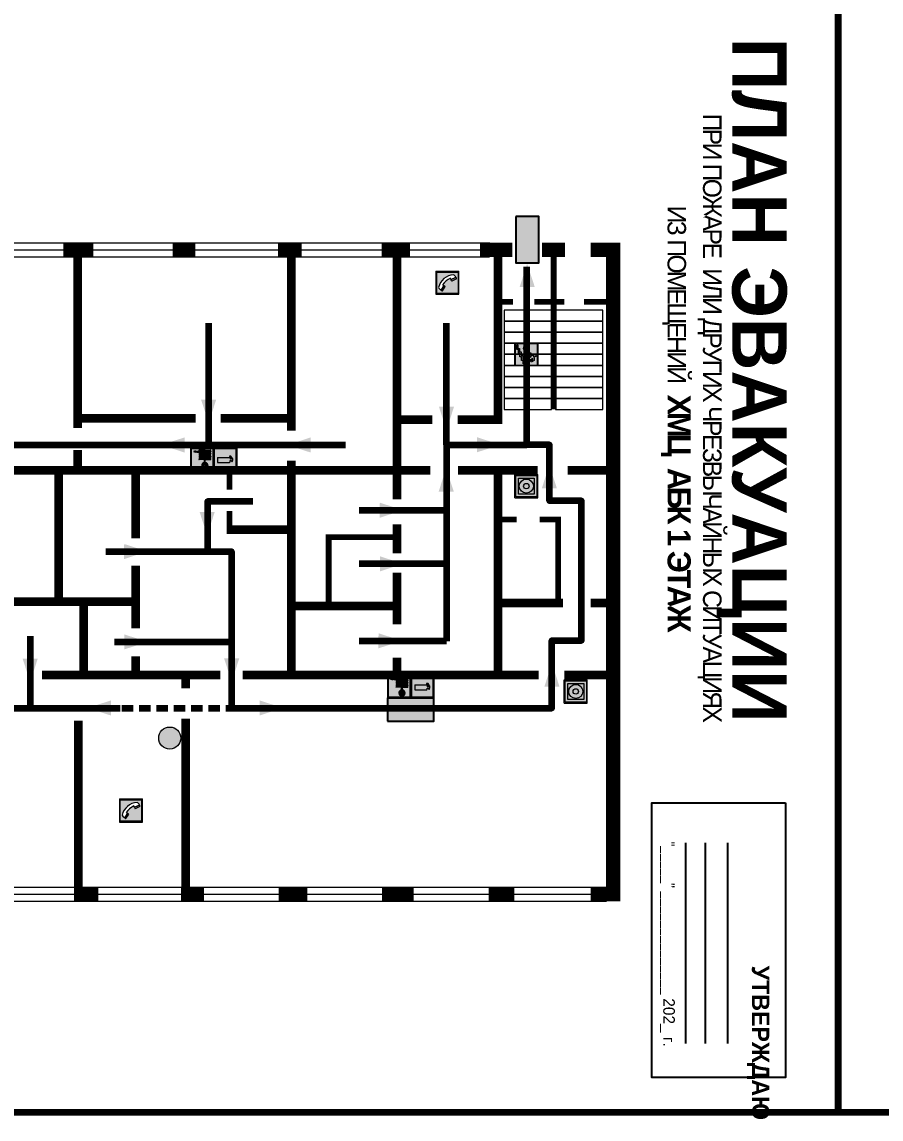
# Model space of a CAD drawing. Header units: millimetres. Extents: x 13114 to 67229, y 22859 to 38520.
# Drawn here: x 30249 to 30546.3, y 30102.5 to 30482.2 of the extents above; entities that cross this region are included whole.
import ezdxf

# ---------------------------------------------------------------- set-up
doc = ezdxf.new("R2010")
doc.units = ezdxf.units.MM
doc.linetypes.add('{ Wide Dash }', pattern=[12, 4, -2, 4, -2])
doc.layers.add('План_Штампы', color=7, linetype='Continuous')
doc.styles.add('обычный', font='arial.ttf')

# ---------------------------------------------------------------- blocks, each defined once
blk = doc.blocks.new('вниз 3')
at = {"lineweight": 0, "true_color": 0xffffff}
h = blk.add_hatch(color=7, dxfattribs=at)
h.dxf.hatch_style = 1
h.paths.add_polyline_path([(40997.5, -4475.69), (40997.25, -4475.28), (40995.76, -4476.15), (40995.97, -4475.23), (40995.39, -4475.56), (40995.05, -4476.83), (40996.33, -4477.17), (40996.91, -4476.83), (40996, -4476.55)], flags=0)
h.paths.add_polyline_path([(40999.81, -4473.95), (41000.22, -4473.95), (41000.64, -4474.67), (41001.03, -4474.43), (41000.46, -4473.49), (41000.42, -4473.49), (40999.43, -4473.49), (40998.68, -4473.92), (40998.68, -4474.57), (40997.88, -4474.57), (40997.88, -4475), (40999.14, -4475), (40999.14, -4474.43), (40999.14, -4474.38), (40999.59, -4475.15), (40998.72, -4475.67), (40998.72, -4477.06), (40999.24, -4477.06), (40999.24, -4475.96), (40999.95, -4475.56), (40999.95, -4476.43), (41001.61, -4476.43), (41001.61, -4475.88), (41000.47, -4475.88), (41000.47, -4475.12)], flags=0)
h.paths.add_polyline_path([(40999.2, -4473.24, 1), (40998.35, -4473.24, 1)], flags=0)
h.paths.add_polyline_path([(41000.46, -4477.26), (41001.69, -4477.26), (41001.69, -4476.84), (41000.03, -4476.84), (41000.03, -4477.39), (40998.78, -4477.39), (40998.78, -4477.95), (40997.53, -4477.95), (40997.53, -4478.5), (40996.29, -4478.5), (40996.29, -4479.06), (40995.05, -4479.06), (40995.05, -4479.48), (40995.29, -4479.48), (40996.72, -4479.48), (40996.72, -4478.92), (40997.97, -4478.92), (40997.97, -4478.36), (40999.2, -4478.36), (40999.2, -4477.81), (41000.46, -4477.81)], flags=0)
h.paths.add_polyline_path([(41002.37, -4472.17), (40994.37, -4472.17), (40994.37, -4480.17), (41002.37, -4480.17)])
h.paths.add_polyline_path([(41002.16, -4479.96), (40994.57, -4479.96), (40994.57, -4472.37), (41002.16, -4472.37)], flags=16)
h.paths.add_polyline_path([(41001.61, -4475.88), (41001.61, -4476.43), (40999.95, -4476.43), (40999.95, -4475.56), (40999.24, -4475.96), (40999.24, -4477.06), (40998.72, -4477.06), (40998.72, -4475.67), (40999.59, -4475.15), (40999.14, -4474.38), (40999.14, -4474.43), (40999.14, -4475), (40997.88, -4475), (40997.88, -4474.57), (40998.68, -4474.57), (40998.68, -4473.92), (40999.43, -4473.49), (41000.42, -4473.49), (41000.46, -4473.49), (41001.03, -4474.43), (41000.64, -4474.67), (41000.22, -4473.95), (40999.81, -4473.95), (41000.47, -4475.12), (41000.47, -4475.88)], flags=0)
h.paths.add_polyline_path([(41001.69, -4476.84), (41001.69, -4477.26), (41000.46, -4477.26), (41000.46, -4477.81), (40999.2, -4477.81), (40999.2, -4478.36), (40997.97, -4478.36), (40997.97, -4478.92), (40996.72, -4478.92), (40996.72, -4479.48), (40995.05, -4479.48), (40995.05, -4479.06), (40996.29, -4479.06), (40996.29, -4478.5), (40997.53, -4478.5), (40997.53, -4477.95), (40998.78, -4477.95), (40998.78, -4477.39), (41000.03, -4477.39), (41000.03, -4476.84)], flags=0)
h.paths.add_polyline_path([(40998.35, -4473.24, -1), (40999.2, -4473.24, -1)], flags=0)
h.paths.add_polyline_path([(40997.5, -4475.69), (40996, -4476.55), (40996.91, -4476.83), (40996.33, -4477.17), (40995.05, -4476.83), (40995.39, -4475.56), (40995.97, -4475.23), (40995.76, -4476.15), (40997.25, -4475.28)], flags=0)
at = {"lineweight": 0}
h = blk.add_hatch(color=126, dxfattribs=at)
h.dxf.hatch_style = 1
h.paths.add_polyline_path([(41002.16, -4472.37), (40994.57, -4472.37), (40994.57, -4479.96), (41002.16, -4479.96)])
h.paths.add_polyline_path([(40995.97, -4475.23), (40995.76, -4476.15), (40997.25, -4475.28), (40997.5, -4475.69), (40996, -4476.55), (40996.91, -4476.83), (40996.33, -4477.17), (40995.05, -4476.83), (40995.39, -4475.56)], flags=16)
h.paths.add_polyline_path([(40997.88, -4474.57), (40998.68, -4474.57), (40998.68, -4473.92), (40999.43, -4473.49), (41000.42, -4473.49), (41000.46, -4473.49), (41001.03, -4474.43), (41000.64, -4474.67), (41000.22, -4473.95), (40999.81, -4473.95), (41000.47, -4475.12), (41000.47, -4475.88), (41001.61, -4475.88), (41001.61, -4476.43), (40999.95, -4476.43), (40999.95, -4475.56), (40999.24, -4475.96), (40999.24, -4477.06), (40998.72, -4477.06), (40998.72, -4475.67), (40999.59, -4475.15), (40999.14, -4474.38), (40999.14, -4474.43), (40999.14, -4475), (40997.88, -4475)], flags=16)
h.paths.add_polyline_path([(40998.35, -4473.24, -1), (40999.2, -4473.24, -1)], flags=16)
h.paths.add_polyline_path([(40997.53, -4477.95), (40998.78, -4477.95), (40998.78, -4477.39), (41000.03, -4477.39), (41000.03, -4476.84), (41001.69, -4476.84), (41001.69, -4477.26), (41000.46, -4477.26), (41000.46, -4477.81), (40999.2, -4477.81), (40999.2, -4478.36), (40997.97, -4478.36), (40997.97, -4478.92), (40996.72, -4478.92), (40996.72, -4479.48), (40995.05, -4479.48), (40995.05, -4479.06), (40996.29, -4479.06), (40996.29, -4478.5), (40997.53, -4478.5)], flags=16)
at = {"lineweight": 0, "true_color": 0xffffff}
h = blk.add_hatch(color=7, dxfattribs=at)
h.dxf.hatch_style = 1
h.paths.add_polyline_path([(40999.2, -4473.24, 1), (40998.35, -4473.24, 1)])
h.paths.add_polyline_path([(40999.81, -4473.95), (41000.22, -4473.95), (41000.64, -4474.67), (41001.03, -4474.43), (41000.46, -4473.49), (41000.42, -4473.49), (40999.43, -4473.49), (40998.68, -4473.92), (40998.68, -4474.57), (40997.88, -4474.57), (40997.88, -4475), (40999.14, -4475), (40999.14, -4474.43), (40999.14, -4474.38), (40999.59, -4475.15), (40998.72, -4475.67), (40998.72, -4477.06), (40999.24, -4477.06), (40999.24, -4475.96), (40999.95, -4475.56), (40999.95, -4476.43), (41001.61, -4476.43), (41001.61, -4475.88), (41000.47, -4475.88), (41000.47, -4475.12)])
h.paths.add_polyline_path([(40999.2, -4477.81), (41000.46, -4477.81), (41000.46, -4477.26), (41001.69, -4477.26), (41001.69, -4476.84), (41000.03, -4476.84), (41000.03, -4477.39), (40998.78, -4477.39), (40998.78, -4477.95), (40997.53, -4477.95), (40997.53, -4478.5), (40996.29, -4478.5), (40996.29, -4479.06), (40995.05, -4479.06), (40995.05, -4479.48), (40995.29, -4479.48), (40996.72, -4479.48), (40996.72, -4478.92), (40997.97, -4478.92), (40997.97, -4478.36), (40999.2, -4478.36)])
h.paths.add_polyline_path([(40997.5, -4475.69), (40997.25, -4475.28), (40995.76, -4476.15), (40995.97, -4475.23), (40995.39, -4475.56), (40995.05, -4476.83), (40996.33, -4477.17), (40996.91, -4476.83), (40996, -4476.55)])
at = {"color": 126, "lineweight": 0}
for points in [[(40994.37, -4472.17), (41002.37, -4472.17), (41002.37, -4480.17), (40994.37, -4480.17)], [(40994.57, -4472.37), (41002.16, -4472.37), (41002.16, -4479.96), (40994.57, -4479.96)]]:
    blk.add_lwpolyline(points, close=True, dxfattribs=at)
for points in [[(40995.05, -4476.83), (40995.39, -4475.56), (40995.97, -4475.23), (40995.76, -4476.15), (40997.25, -4475.28), (40997.5, -4475.69), (40996, -4476.55), (40996.91, -4476.83), (40996.33, -4477.17), (40995.05, -4476.83)], [(40995.29, -4479.48), (40995.05, -4479.48), (40995.05, -4479.06), (40996.29, -4479.06), (40996.29, -4478.5), (40997.53, -4478.5), (40997.53, -4477.95), (40998.78, -4477.95), (40998.78, -4477.39), (41000.03, -4477.39), (41000.03, -4476.84), (41001.69, -4476.84), (41001.69, -4477.26), (41000.46, -4477.26), (41000.46, -4477.81), (40999.2, -4477.81), (40999.2, -4478.36), (40997.97, -4478.36), (40997.97, -4478.92), (40996.72, -4478.92), (40996.72, -4479.48), (40995.05, -4479.48)], [(40999.14, -4474.43), (40999.14, -4475), (40997.88, -4475), (40997.88, -4474.57), (40998.68, -4474.57), (40998.68, -4473.92), (40999.43, -4473.49), (41000.42, -4473.49), (41000.46, -4473.49), (41001.03, -4474.43), (41000.64, -4474.67), (41000.22, -4473.95), (40999.81, -4473.95), (41000.47, -4475.12), (41000.47, -4475.88), (41001.61, -4475.88), (41001.61, -4476.43), (40999.95, -4476.43), (40999.95, -4475.56), (40999.24, -4475.96), (40999.24, -4477.06), (40998.72, -4477.06), (40998.72, -4475.67), (40999.59, -4475.15), (40999.14, -4474.38), (40999.14, -4474.43)]]:
    blk.add_lwpolyline(points, dxfattribs=at)
blk.add_circle((40998.77, -4473.24), 0.426, dxfattribs=at)
blk = doc.blocks.new('A$C37112FD5')
at = {"true_color": 0xf5f5ff}
h = blk.add_hatch(color=7, dxfattribs=at)
h.dxf.hatch_style = 1
h.paths.add_polyline_path([(12.8, -7.4), (0, -7.4), (0, -20.2), (12.8, -20.2)])
h.paths.add_polyline_path([(12.29, -7.91), (12.29, -19.69), (0.51, -19.69), (0.51, -7.91)], flags=16)
h.paths.add_polyline_path([(4.98, -9.04, -0.42597), (5.17, -9.22), (5.17, -12.25), (5.17, -15.29, -0.432244), (4.98, -15.47), (4.83, -15.47, -0.42597), (4.64, -15.29), (4.64, -12.25), (4.64, -9.22, -0.432244), (4.83, -9.04)], flags=0)
h.paths.add_polyline_path([(4.28, -9.22), (4.28, -12.25), (4.28, -15.29, -0.432244), (4.09, -15.47), (3.94, -15.47, -0.42597), (3.75, -15.29), (3.75, -12.25), (3.75, -9.22, -0.432244), (3.94, -9.04), (4.09, -9.04, -0.42597)], flags=0)
h.paths.add_polyline_path([(5.72, -9.04), (5.87, -9.04, -0.42597), (6.06, -9.22), (6.06, -12.25), (6.06, -15.29, -0.432244), (5.87, -15.47), (5.72, -15.47, -0.42597), (5.53, -15.29), (5.53, -12.25), (5.53, -9.22, -0.432244)], flags=0)
h.paths.add_polyline_path([(6.42, -8.9), (6.5, -8.9, -0.42597), (6.69, -9.08), (6.69, -12.03), (8.21, -12.03, -15.824349), (8.21, -12.47), (6.69, -12.47), (6.69, -15.42, -0.432244), (6.5, -15.6), (6.42, -15.6)], flags=0)
h.paths.add_polyline_path([(3.39, -9.22), (3.39, -12.25), (3.39, -15.29, -0.432244), (3.2, -15.47), (3.05, -15.47, -0.42597), (2.85, -15.29), (2.85, -12.25), (2.85, -9.22, -0.432244), (3.05, -9.04), (3.2, -9.04, -0.42597)], flags=0)
h.paths.add_polyline_path([(2.5, -9.22), (2.5, -16.71), (1.96, -16.71), (1.96, -9.22, -0.432244), (2.15, -9.04), (2.31, -9.04, -0.42597)], flags=0)
h.paths.add_polyline_path([(1.61, -8.9), (1.61, -15.6), (1.57, -15.6, -0.42597), (1.37, -15.42), (1.37, -12.03), (1.37, -9.09, -0.432244), (1.57, -8.9)], flags=0)
h.paths.add_polyline_path([(9.76, -10.81), (9.76, -12.03), (8.49, -12.03, -0.336371)], flags=0)
h.paths.add_polyline_path([(8.49, -12.47), (9.76, -12.47), (9.76, -13.7, -0.336371)], flags=0)
h.paths.add_polyline_path([(10.11, -10.81, -0.336371), (11.38, -12.03), (10.11, -12.03)], flags=0)
h.paths.add_polyline_path([(10.11, -12.47), (11.38, -12.47, -0.336371), (10.11, -13.7)], flags=0)
h.paths.add_polyline_path([(2.5, -16.84), (2.5, -17.05), (1.97, -17.05), (1.97, -16.84)], flags=0)
h.paths.add_polyline_path([(2.5, -17.24, -0.033778), (2.24, -18.6, -0.033778), (1.97, -17.24)], flags=0)
h = blk.add_hatch(color=242)
h.dxf.hatch_style = 1
h.paths.add_polyline_path([(12.29, -7.91), (0.51, -7.91), (0.51, -19.69), (12.29, -19.69)])
h.paths.add_polyline_path([(6.42, -15.6), (6.42, -8.9), (6.5, -8.9, -0.42597), (6.69, -9.08), (6.69, -12.03), (8.21, -12.03, -15.824349), (8.21, -12.47), (6.69, -12.47), (6.69, -15.42, -0.432244), (6.5, -15.6)], flags=16)
h.paths.add_polyline_path([(5.87, -15.47), (5.72, -15.47, -0.42597), (5.53, -15.29), (5.53, -12.25), (5.53, -9.22, -0.432244), (5.72, -9.04), (5.87, -9.04, -0.42597), (6.06, -9.22), (6.06, -12.25), (6.06, -15.29, -0.432244)], flags=16)
h.paths.add_polyline_path([(4.98, -15.47), (4.83, -15.47, -0.42597), (4.64, -15.29), (4.64, -12.25), (4.64, -9.22, -0.432244), (4.83, -9.04), (4.98, -9.04, -0.42597), (5.17, -9.22), (5.17, -12.25), (5.17, -15.29, -0.432244)], flags=16)
h.paths.add_polyline_path([(4.09, -15.47), (3.94, -15.47, -0.42597), (3.75, -15.29), (3.75, -12.25), (3.75, -9.22, -0.432244), (3.94, -9.04), (4.09, -9.04, -0.42597), (4.28, -9.22), (4.28, -12.25), (4.28, -15.29, -0.432244)], flags=16)
h.paths.add_polyline_path([(3.2, -15.47), (3.05, -15.47, -0.42597), (2.85, -15.29), (2.85, -12.25), (2.85, -9.22, -0.432244), (3.05, -9.04), (3.2, -9.04, -0.42597), (3.39, -9.22), (3.39, -12.25), (3.39, -15.29, -0.432244)], flags=16)
h.paths.add_polyline_path([(2.5, -17.05), (1.97, -17.05), (1.97, -16.84), (2.5, -16.84)], flags=16)
h.paths.add_polyline_path([(2.5, -17.24, -0.033778), (2.24, -18.6, -0.033778), (1.97, -17.24)], flags=16)
h.paths.add_polyline_path([(2.5, -16.71), (1.96, -16.71), (1.96, -9.22, -0.432244), (2.15, -9.04), (2.31, -9.04, -0.42597), (2.5, -9.22)], flags=16)
h.paths.add_polyline_path([(1.61, -15.6), (1.57, -15.6, -0.42597), (1.37, -15.42), (1.37, -12.03), (1.37, -9.09, -0.432244), (1.57, -8.9), (1.61, -8.9)], flags=16)
h.paths.add_polyline_path([(8.49, -12.47), (9.76, -12.47), (9.76, -13.7, -0.336371)], flags=0)
h.paths.add_polyline_path([(10.11, -13.7), (10.11, -12.47), (11.38, -12.47, -0.336371)], flags=0)
h.paths.add_polyline_path([(8.49, -12.03, -0.336371), (9.76, -10.81), (9.76, -12.03)], flags=0)
h.paths.add_polyline_path([(10.11, -12.03), (10.11, -10.81, -0.336371), (11.38, -12.03)], flags=0)
h = blk.add_hatch(color=7, dxfattribs=at)
h.dxf.hatch_style = 1
h.paths.add_polyline_path([(1.61, -8.9), (1.57, -8.9, 0.432244), (1.37, -9.09), (1.37, -12.03), (1.37, -15.42, 0.42597), (1.57, -15.6), (1.61, -15.6)])
h.paths.add_polyline_path([(2.5, -9.22, 0.42597), (2.31, -9.04), (2.15, -9.04, 0.432244), (1.96, -9.22), (1.96, -16.71), (2.5, -16.71)])
h.paths.add_polyline_path([(2.5, -16.84), (1.97, -16.84), (1.97, -17.05), (2.5, -17.05)])
h.paths.add_polyline_path([(2.5, -17.24), (1.97, -17.24, 0.033778), (2.24, -18.6, 0.033778)])
h.paths.add_polyline_path([(3.39, -12.25), (3.39, -9.22, 0.42597), (3.2, -9.04), (3.05, -9.04, 0.432244), (2.85, -9.22), (2.85, -12.25), (2.85, -15.29, 0.42597), (3.05, -15.47), (3.2, -15.47, 0.432244), (3.39, -15.29)])
h.paths.add_polyline_path([(4.28, -12.25), (4.28, -9.22, 0.42597), (4.09, -9.04), (3.94, -9.04, 0.432244), (3.75, -9.22), (3.75, -12.25), (3.75, -15.29, 0.42597), (3.94, -15.47), (4.09, -15.47, 0.432244), (4.28, -15.29)])
h.paths.add_polyline_path([(5.17, -12.25), (5.17, -9.22, 0.42597), (4.98, -9.04), (4.83, -9.04, 0.432244), (4.64, -9.22), (4.64, -12.25), (4.64, -15.29, 0.42597), (4.83, -15.47), (4.98, -15.47, 0.432244), (5.17, -15.29)])
h.paths.add_polyline_path([(6.06, -12.25), (6.06, -9.22, 0.42597), (5.87, -9.04), (5.72, -9.04, 0.432244), (5.53, -9.22), (5.53, -12.25), (5.53, -15.29, 0.42597), (5.72, -15.47), (5.87, -15.47, 0.432244), (6.06, -15.29)])
h.paths.add_polyline_path([(6.69, -12.47), (8.21, -12.47, 15.824349), (8.21, -12.03), (6.69, -12.03), (6.69, -9.08, 0.42597), (6.5, -8.9), (6.42, -8.9), (6.42, -15.6), (6.5, -15.6, 0.432244), (6.69, -15.42)])
h.paths.add_polyline_path([(8.49, -12.47), (9.76, -12.47), (9.76, -13.7, -0.336371)], flags=16)
h.paths.add_polyline_path([(8.49, -12.03, -0.336371), (9.76, -10.81), (9.76, -12.03)], flags=16)
h.paths.add_polyline_path([(10.11, -12.47), (11.38, -12.47, -0.336371), (10.11, -13.7)], flags=16)
h.paths.add_polyline_path([(10.11, -12.03), (10.11, -10.81, -0.336371), (11.38, -12.03)], flags=16)
h = blk.add_hatch(color=242)
h.dxf.hatch_style = 1
h.paths.add_polyline_path([(9.76, -10.81, 0.336371), (8.49, -12.03), (9.76, -12.03)])
h.paths.add_polyline_path([(10.11, -10.81), (10.11, -12.03), (11.38, -12.03, 0.336371)])
h.paths.add_polyline_path([(11.38, -12.47), (10.11, -12.47), (10.11, -13.7, 0.336371)])
h.paths.add_polyline_path([(9.76, -12.47), (8.49, -12.47, 0.336371), (9.76, -13.7)])
at = {"color": 242, "lineweight": 5}
for p, q in [((0, -20.2), (0, -7.4)), ((0, -7.4), (12.8, -7.4)), ((1.37, -12.03), (1.37, -9.08)), ((1.37, -12.03), (1.37, -15.42)), ((1.57, -8.9), (1.61, -8.9)), ((1.61, -8.9), (1.61, -15.6)), ((1.96, -16.71), (1.96, -9.22)), ((2.15, -9.04), (2.31, -9.04)), ((2.5, -16.71), (2.5, -9.22)), ((2.85, -12.25), (2.85, -9.22)), ((3.05, -9.04), (3.2, -9.04)), ((3.39, -12.25), (3.39, -9.22)), ((3.75, -12.25), (3.75, -9.22)), ((3.94, -9.04), (4.09, -9.04)), ((4.28, -12.25), (4.28, -9.22)), ((4.64, -12.25), (4.64, -9.22)), ((4.83, -9.04), (4.98, -9.04)), ((5.17, -12.25), (5.17, -9.22)), ((5.53, -12.25), (5.53, -9.22)), ((5.72, -9.04), (5.87, -9.04)), ((6.06, -12.25), (6.06, -9.22)), ((6.42, -8.9), (6.42, -15.6)), ((6.5, -8.9), (6.42, -8.9)), ((6.69, -12.03), (6.69, -9.08)), ((8.21, -12.03), (6.69, -12.03)), ((9.76, -12.03), (8.49, -12.03)), ((9.76, -10.81), (9.76, -12.03)), ((10.11, -10.81), (10.11, -12.03)), ((11.38, -12.03), (10.11, -12.03)), ((12.8, -20.2), (12.8, -7.4)), ((1.57, -15.6), (1.61, -15.6)), ((1.96, -16.71), (2.5, -16.71)), ((1.97, -16.84), (2.5, -16.84)), ((1.97, -17.05), (1.97, -16.84)), ((2.5, -17.05), (1.97, -17.05)), ((1.97, -17.24), (2.5, -17.24)), ((2.5, -16.84), (2.5, -17.05)), ((2.85, -12.25), (2.85, -15.29)), ((3.05, -15.47), (3.2, -15.47)), ((3.39, -12.25), (3.39, -15.29)), ((3.75, -12.25), (3.75, -15.29)), ((3.94, -15.47), (4.09, -15.47)), ((4.28, -12.25), (4.28, -15.29)), ((4.64, -12.25), (4.64, -15.29)), ((4.83, -15.47), (4.98, -15.47)), ((5.17, -12.25), (5.17, -15.29)), ((5.53, -12.25), (5.53, -15.29)), ((5.72, -15.47), (5.87, -15.47)), ((6.06, -12.25), (6.06, -15.29)), ((6.42, -15.6), (6.5, -15.6)), ((8.21, -12.47), (6.69, -12.47)), ((6.69, -12.47), (6.69, -15.42)), ((9.76, -12.47), (8.49, -12.47)), ((9.76, -12.47), (9.76, -13.7)), ((11.38, -12.47), (10.11, -12.47)), ((10.11, -12.47), (10.11, -13.7)), ((0, -20.2), (12.8, -20.2))]:
    blk.add_line(p, q, dxfattribs=at)
blk.add_lwpolyline([(0.51, -7.91), (12.29, -7.91), (12.29, -19.69), (0.51, -19.69)], close=True, dxfattribs=at)
for centre, radius, start, end in [((1.56, -9.09), 0.182, 87.10267, 180.60715), ((2.15, -9.22), 0.182, 87.10267, 180.60715), ((2.32, -9.22), 0.182, 359.39285, 92.89733), ((3.04, -9.22), 0.182, 87.10267, 180.60715), ((3.21, -9.22), 0.182, 359.39285, 92.89733), ((3.93, -9.22), 0.182, 87.10267, 180.60715), ((4.1, -9.22), 0.182, 359.39285, 92.89733), ((4.82, -9.22), 0.182, 87.10267, 180.60715), ((4.99, -9.22), 0.182, 359.39285, 92.89733), ((5.71, -9.22), 0.182, 87.10267, 180.60715), ((5.88, -9.22), 0.182, 359.39285, 92.89733), ((6.51, -9.09), 0.182, 359.39285, 92.89733), ((9.93, -12.25), 1.74, 187.23185, 172.76815), ((9.93, -12.25), 1.46, 96.99266, 171.35851), ((9.93, -12.25), 1.46, 8.64149, 83.00734), ((1.56, -15.42), 0.182, 179.39285, 272.89733), ((12.17, -15.98), 10.27, 187.04098, 194.7793), ((-7.7, -15.98), 10.27, 345.2207, 352.95902), ((3.04, -15.29), 0.182, 179.39285, 272.89733), ((3.21, -15.29), 0.182, 267.10267, 0.60715), ((3.93, -15.29), 0.182, 179.39285, 272.89733), ((4.1, -15.29), 0.182, 267.10267, 0.60715), ((4.82, -15.29), 0.182, 179.39285, 272.89733), ((4.99, -15.29), 0.182, 267.10267, 0.60715), ((5.71, -15.29), 0.182, 179.39285, 272.89733), ((5.88, -15.29), 0.182, 267.10267, 0.60715), ((6.51, -15.42), 0.182, 267.10267, 0.60715), ((9.93, -12.25), 1.46, 188.64149, 263.00734), ((9.93, -12.25), 1.46, 276.99266, 351.35851)]:
    blk.add_arc(centre, radius, start, end, dxfattribs=at)
blk = doc.blocks.new('A$C54414219')
at = {"true_color": 0xffffff}
h = blk.add_hatch(color=7, dxfattribs=at)
h.paths.add_polyline_path([(2.39, -9.45), (2.39, -18.3), (11.23, -18.3), (11.23, -9.45)], flags=0)
h.paths.add_polyline_path([(10.71, -13.87, -1), (2.92, -13.87, -1)], flags=0)
h.paths.add_polyline_path([(8.3, -13.87, -1), (5.33, -13.87, -1)], flags=0)
h.paths.add_polyline_path([(0.41, -7.47), (0.41, -20.27), (13.21, -20.27), (13.21, -7.47)])
h.paths.add_polyline_path([(0.92, -19.77), (12.71, -19.77), (12.71, -7.98), (0.92, -7.98)], flags=16)
h.paths.add_polyline_path([(11.23, -9.45), (11.23, -18.3), (2.39, -18.3), (2.39, -9.45)], flags=0)
at = {"lineweight": 5}
h = blk.add_hatch(color=242, dxfattribs=at)
h.paths.add_polyline_path([(12.71, -7.98), (0.92, -7.98), (0.92, -19.77), (12.71, -19.77)])
h.paths.add_polyline_path([(11.23, -18.3), (2.39, -18.3), (2.39, -9.45), (11.23, -9.45)], flags=16)
h.paths.add_polyline_path([(10.71, -13.87, -1), (2.92, -13.87, -1)], flags=0)
h.paths.add_polyline_path([(8.3, -13.87, -1), (5.33, -13.87, -1)], flags=0)
at = {"true_color": 0xffffff}
h = blk.add_hatch(color=7, dxfattribs=at)
h.paths.add_polyline_path([(2.39, -9.45), (2.39, -18.3), (11.23, -18.3), (11.23, -9.45)])
h.paths.add_polyline_path([(10.71, -13.87, -1), (2.92, -13.87, -1)], flags=16)
h.paths.add_polyline_path([(8.3, -13.87, -1), (5.33, -13.87, -1)], flags=0)
at = {"lineweight": 5}
h = blk.add_hatch(color=242, dxfattribs=at)
h.paths.add_polyline_path([(2.92, -13.87, 1), (10.71, -13.87, 1)])
h.paths.add_polyline_path([(8.3, -13.87, -1), (5.33, -13.87, -1)], flags=16)
at = {"color": 242, "lineweight": 5}
for p, q in [((0.41, -20.27), (0.41, -7.47)), ((0.41, -7.47), (13.21, -7.47)), ((0.41, -7.47), (13.21, -7.47)), ((13.21, -20.27), (13.21, -7.47)), ((0.41, -20.27), (13.21, -20.27))]:
    blk.add_line(p, q, dxfattribs=at)
for points in [[(0.92, -7.98), (12.71, -7.98), (12.71, -19.77), (0.92, -19.77)], [(2.39, -9.45), (11.23, -9.45), (11.23, -18.3), (2.39, -18.3)]]:
    blk.add_lwpolyline(points, close=True, dxfattribs=at)
for radius in [3.89, 1.49]:
    blk.add_circle((6.81, -13.87), radius, dxfattribs=at)
blk = doc.blocks.new('A$C7B8C2D5B')
at = {"lineweight": 0}
h = blk.add_hatch(color=5, dxfattribs=at)
h.dxf.hatch_style = 1
h.paths.add_polyline_path([(1.4, -3.02, 1), (-2.11, -3.02, 1)])
at = {"color": 5, "lineweight": 0}
blk.add_circle((-0.36, -3.02), 1.75, dxfattribs=at)
blk = doc.blocks.new('A$C456E1F9C')
at = {"lineweight": 5}
h = blk.add_hatch(color=242, dxfattribs=at)
h.paths.add_polyline_path([(0.51, -1.47), (0.51, -13.26), (12.29, -13.26), (12.29, -1.47)])
h.paths.add_polyline_path([(5.42, -4.95, -0.254479), (4.78, -5.4), (3.52, -2.53, -0.209735), (4.23, -2.4)], flags=16)
h.paths.add_polyline_path([(8.53, -8.6), (10.87, -10.17), (10.54, -10.76), (8.03, -9.13, -0.192251)], flags=16)
h.paths.add_polyline_path([(4.61, -5.49, 0.005518), (3.87, -5.72, 0.128647), (7.49, -10.01, 0.00809), (7.83, -9.33), (10.47, -10.97, -0.16736), (8.99, -12.25, -0.327862), (1.95, -3.95, -0.166952), (3.36, -2.62)], flags=16)
at = {"color": 242, "lineweight": 5}
for p, q in [((0, -13.77), (0, -0.97)), ((12.8, -0.97), (0, -0.97)), ((4.61, -5.49), (3.36, -2.62)), ((3.52, -2.53), (4.78, -5.4)), ((4.23, -2.4), (5.42, -4.95)), ((12.8, -13.77), (12.8, -0.97)), ((7.83, -9.33), (10.47, -10.97)), ((8.03, -9.13), (10.54, -10.76)), ((10.81, -10.12), (8.53, -8.6)), ((10.54, -10.76), (10.8, -10.3)), ((10.8, -10.3), (10.81, -10.12)), ((0, -13.77), (12.8, -13.77))]:
    blk.add_line(p, q, dxfattribs=at)
blk.add_lwpolyline([(0.51, -1.47), (12.29, -1.47), (12.29, -13.26), (0.51, -13.26)], close=True, dxfattribs=at)
for centre, radius, start, end in [((4.59, -5.34), 2.99, 114.28453, 152.19739), ((11.12, -3.31), 9.19, 183.99153, 256.60086), ((4.02, -3.27), 0.891, 76.32839, 123.70924), ((14.98, -39.1), 35.17, 107.14873, 108.41345), ((13.86, -0.94), 11.08, 205.55365, 234.87622), ((4.68, -4.59), 0.824, 276.9621, 334.07228), ((-13.31, 0.8), 23.44, 332.54871, 334.40268), ((8.94, -9.5), 0.989, 114.40924, 157.93883), ((7.87, -9.46), 3, 291.92908, 329.9329)]:
    blk.add_arc(centre, radius, start, end, dxfattribs=at)
blk = doc.blocks.new('A$C7B4425F7')
at = {"true_color": 0xffffff}
blk.add_hatch(color=7, dxfattribs=at).paths.add_polyline_path([(0, 0), (-16, 0), (-16, -8), (0, -8)])
h = blk.add_hatch(color=126)
h.paths.add_polyline_path([(-0.2, -0.2), (-15.8, -0.2), (-15.8, -7.8), (-0.2, -7.8)])
h.paths.add_polyline_path([(-11.76, -2.03), (-11.76, -3.66), (-11.17, -3.66, -0.568275), (-11.17, -6.18), (-12.58, -6.18), (-12.58, -2.03)], flags=16)
h.paths.add_polyline_path([(-13.33, -4.12, -0.495768), (-13.59, -6.18), (-15.03, -6.18), (-15.03, -2.03), (-13.59, -2.03, -0.487973)], flags=16)
h.paths.add_polyline_path([(-10.25, -2.03), (-9.48, -2.03), (-9.48, -6.18), (-10.25, -6.18)], flags=16)
h.paths.add_polyline_path([(-13.84, -3.69), (-14.24, -3.69), (-14.24, -3.03), (-13.9, -3.03, -0.692621)], flags=0)
h.paths.add_polyline_path([(-9.15, -2.03), (-8.4, -2.03), (-8.04, -3.07), (-7.68, -2.03), (-6.93, -2.03), (-7.64, -4.1), (-6.93, -6.18), (-7.68, -6.18), (-8.04, -5.14), (-8.4, -6.18), (-9.15, -6.18), (-8.44, -4.1)], flags=16)
h.paths.add_polyline_path([(-11.76, -4.46), (-11.42, -4.46, -0.692621), (-11.36, -5.12), (-11.76, -5.12)], flags=0)
h.paths.add_polyline_path([(-13.9, -5.2), (-14.24, -5.2), (-14.24, -4.55), (-13.84, -4.55, -0.708038)], flags=0)
edge = h.paths.add_edge_path(flags=16)
edge.add_ellipse((-5.51, -4.08), major_axis=(0, 2.05), ratio=0.586184, start_angle=0, end_angle=360)
edge = h.paths.add_edge_path(flags=0)
edge.add_ellipse((-5.51, -4.08), major_axis=(0, 1.14), ratio=0.454828, start_angle=0, end_angle=360)
h.paths.add_polyline_path([(-4.13, -4.96, 0.377264), (-3.48, -4.52, 0.0555), (-3.16, -2.03), (-1.66, -2.03), (-1.66, -4.96), (-0.96, -4.96), (-0.96, -7.01), (-1.75, -7.01), (-1.75, -6.18), (-3.3, -6.18), (-3.3, -7.02), (-4.13, -7.02)], flags=16)
h.paths.add_polyline_path([(-2.73, -2.91), (-2.28, -2.91), (-2.28, -4.96), (-3.05, -4.96, 0.079136)], flags=0)
at = {"color": 126}
blk.add_lwpolyline([(-16, -8), (0, -8), (0, 0), (-16, 0)], close=True, dxfattribs=at)
blk = doc.blocks.new('A$C3AD82952')
at = {"true_color": 0xf5f5ff}
h = blk.add_hatch(color=7, dxfattribs=at)
h.dxf.hatch_style = 1
h.paths.add_polyline_path([(8.21, 8.73, 0.414214), (7.89, 9.05), (7.22, 9.05), (7.22, 9.92), (7.59, 9.92, 1), (7.57, 10.36), (7.22, 10.36), (7.22, 10.6), (6.43, 10.6), (6.43, 10.36), (6.01, 10.36), (4.74, 9.59), (4.74, 8.69), (4.98, 8.73), (4.98, 9.26), (6.12, 9.91), (6.43, 9.91), (6.43, 9.05), (5.76, 9.05, 0.414214), (5.44, 8.73), (5.44, 2.2), (8.21, 2.2)], flags=0)
h.paths.add_polyline_path([(12.8, 12.8), (0, 12.8), (0, 0), (12.8, 0)])
h.paths.add_polyline_path([(0.51, 12.29), (12.29, 12.29), (12.29, 0.51), (0.51, 0.51)], flags=16)
h.paths.add_polyline_path([(4.74, 9.59), (6.01, 10.36), (6.43, 10.36), (6.43, 10.6), (7.22, 10.6), (7.22, 10.36), (7.59, 10.36, -0.94586), (7.59, 9.92), (7.22, 9.92), (7.22, 9.05), (7.89, 9.05, -0.414214), (8.21, 8.73), (8.21, 2.2), (5.44, 2.2), (5.44, 8.73, -0.414214), (5.76, 9.05), (6.43, 9.05), (6.43, 9.91), (6.12, 9.91), (4.98, 9.26), (4.98, 8.73), (4.74, 8.69)], flags=0)
h = blk.add_hatch(color=242)
h.dxf.hatch_style = 1
h.paths.add_polyline_path([(12.29, 12.29), (0.51, 12.29), (0.51, 0.51), (12.29, 0.51)])
h.paths.add_polyline_path([(4.74, 8.69), (4.74, 9.59), (6.01, 10.36), (6.43, 10.36), (6.43, 10.6), (7.22, 10.6), (7.22, 10.36), (7.59, 10.36, -0.94586), (7.59, 9.92), (7.22, 9.92), (7.22, 9.05), (7.89, 9.05, -0.414214), (8.21, 8.73), (8.21, 2.2), (5.44, 2.2), (5.44, 8.73, -0.414214), (5.76, 9.05), (6.43, 9.05), (6.43, 9.91), (6.12, 9.91), (4.98, 9.26), (4.98, 8.73)], flags=16)
h = blk.add_hatch(color=7, dxfattribs=at)
h.dxf.hatch_style = 1
h.paths.add_polyline_path([(8.21, 8.73, 0.414214), (7.89, 9.05), (7.22, 9.05), (7.22, 9.92), (7.59, 9.92, 1), (7.57, 10.36), (7.22, 10.36), (7.22, 10.6), (6.43, 10.6), (6.43, 10.36), (6.01, 10.36), (4.74, 9.59), (4.74, 8.69), (4.98, 8.73), (4.98, 9.26), (6.12, 9.91), (6.43, 9.91), (6.43, 9.05), (5.76, 9.05, 0.414214), (5.44, 8.73), (5.44, 2.2), (8.21, 2.2)])
at = {"color": 242, "lineweight": 5}
for p, q in [((0, 0), (0, 12.8)), ((0, 12.8), (12.8, 12.8)), ((12.8, 0), (12.8, 12.8)), ((6.01, 10.36), (4.74, 9.59)), ((4.74, 9.59), (4.74, 8.69)), ((4.74, 8.69), (4.98, 8.73)), ((4.98, 9.26), (6.12, 9.91)), ((4.98, 8.73), (4.98, 9.26)), ((5.44, 2.2), (5.44, 8.73)), ((5.76, 9.05), (6.43, 9.05)), ((6.01, 10.36), (6.43, 10.36)), ((6.12, 9.91), (6.43, 9.91)), ((7.22, 10.6), (6.43, 10.6)), ((6.43, 10.6), (6.43, 10.36)), ((6.43, 9.91), (6.43, 9.05)), ((7.22, 10.36), (7.22, 10.6)), ((7.59, 10.36), (7.22, 10.36)), ((7.22, 9.05), (7.22, 9.92)), ((7.59, 9.92), (7.22, 9.92)), ((7.89, 9.05), (7.22, 9.05)), ((8.21, 2.2), (8.21, 8.73)), ((0, 0), (12.8, 0)), ((5.44, 2.2), (8.21, 2.2))]:
    blk.add_line(p, q, dxfattribs=at)
blk.add_lwpolyline([(0.51, 12.29), (12.29, 12.29), (12.29, 0.51), (0.51, 0.51)], close=True, dxfattribs=at)
for centre, radius, start, end in [((5.76, 8.73), 0.32, 90, 180), ((7.58, 10.14), 0.223, 273.18746, 86.81254), ((7.89, 8.73), 0.32, 0, 90)]:
    blk.add_arc(centre, radius, start, end, dxfattribs=at)
blk = doc.blocks.new('A$C32E8229D')
at = {"true_color": 0xffffff}
blk.add_hatch(color=7, dxfattribs=at).paths.add_polyline_path([(0, 0), (0, -8), (16, -8), (16, 0)])
h = blk.add_hatch(color=126)
h.paths.add_polyline_path([(0.2, -0.2), (15.8, -0.2), (15.8, -7.8), (0.2, -7.8)])
h.paths.add_polyline_path([(13.49, -2.05), (12.08, -2.05), (11.37, -2.63, 0.162397), (11.29, -2.84), (11.29, -3.63), (10.35, -3.63), (10.35, -4.05), (11.68, -4.05), (11.68, -3.48), (12.26, -4.28), (11.29, -5.1), (11.29, -6.78), (11.85, -6.78), (11.85, -5.44), (12.8, -4.64), (12.8, -5.94), (14.46, -5.94), (14.46, -5.39), (13.45, -5.39), (13.45, -3.97), (12.46, -2.59), (13.15, -2.59), (13.69, -3.34), (14.18, -3)], flags=16)
h.paths.add_polyline_path([(10.74, -1.82, 1), (11.8, -1.82, 1)], flags=16)
h.paths.add_polyline_path([(9.39, -3.59), (5.99, -3.59), (6.56, -3.03), (5.91, -3.03), (5.1, -3.83), (5.91, -4.64), (6.56, -4.64), (5.99, -4.09), (9.39, -4.09)], flags=16)
h.paths.add_polyline_path([(4.29, -1.08), (1.72, -1.08), (1.72, -6.6), (4.29, -6.6)], flags=16)
at = {"color": 126}
blk.add_lwpolyline([(16, -8), (0, -8), (0, 0), (16, 0)], close=True, dxfattribs=at)

msp = doc.modelspace()

# ---------------------------------------------------------------- linework, layer by layer
at = {"color": 1, "lineweight": 100}
for points in [[(29931.41, 30499.76), (30531.41, 30499.76), (30531.41, 30104.76), (29931.41, 30104.76)], [(30531.41, 30499.76), (31131.41, 30499.76), (31131.41, 30104.76), (30531.41, 30104.76)]]:
    msp.add_lwpolyline(points, close=True, dxfattribs=at)
at = {"lineweight": 0}
for points in [[(30128.61, 30405.7), (30410.95, 30405.7)], [(30128.72, 30403.3), (30411.06, 30403.3)], [(30128.5, 30400.86), (30410.84, 30400.86)], [(30132.68, 30182.75), (30451.67, 30182.75)], [(30132.83, 30180.32), (30451.82, 30180.32)], [(30132.32, 30177.83), (30451.31, 30177.83)]]:
    msp.add_lwpolyline(points, dxfattribs=at)
for points, const_width in [([(30263.33, 30403.3), (30273.68, 30403.3)], 5), ([(30268.25, 30341.7), (30268.25, 30402.7)], 3), ([(30301.17, 30403.3), (30309.03, 30403.3)], 5), ([(30337.59, 30403.3), (30345.81, 30403.3)], 5), ([(30342.19, 30340.76), (30342.19, 30402.67)], 3), ([(30373.41, 30403.3), (30383.26, 30403.3)], 5), ([(30407.45, 30403.3), (30418.65, 30403.3)], 5), ([(30413.74, 30403.3), (30413.74, 30343.01)], 3), ([(30428.96, 30403.3), (30436.9, 30403.3)], 5), ([(30433, 30348.1), (30433, 30402.12)], 2), ([(30445.76, 30403.3), (30453.6, 30403.3), (30453.6, 30312.56)], 5), ([(30414.1, 30385.34), (30418.91, 30385.34)], 2), ([(30426.29, 30385.34), (30436.67, 30385.34)], 2), ([(30443.52, 30385.34), (30452.5, 30385.34)], 2), ([(30268.25, 30334), (30268.25, 30328.13)], 3), ([(30342.19, 30256.14), (30342.19, 30330.36)], 3), ([(30199.21, 30327.04), (30253.8, 30327.04)], 3), ([(30253.8, 30327.04), (30390.34, 30327.04)], 3), ([(30261.65, 30281.55), (30261.65, 30327.04)], 3), ([(30288.29, 30303.45), (30288.29, 30327.04)], 3), ([(30378.77, 30327.04), (30378.77, 30316.96)], 3), ([(30399.85, 30327.04), (30427.44, 30327.04)], 3), ([(30413.74, 30328.21), (30413.74, 30256.14)], 3), ([(30437.86, 30327.04), (30452.6, 30327.04)], 3), ([(30453.6, 30318.38), (30453.6, 30180.32), (30445.85, 30180.32)], 5), ([(30342.19, 30306.43), (30321.25, 30306.43)], 3), ([(30378.77, 30298.27), (30378.77, 30308.25)], 3), ([(30378.77, 30303.86), (30355.13, 30303.86), (30355.13, 30280.09)], 2), ([(30288.29, 30281.55), (30288.29, 30293.99)], 3), ([(30342.19, 30280.09), (30378.77, 30280.09), (30378.77, 30291.61)], 3), ([(30270.37, 30256.14), (30270.37, 30281.55), (30214.32, 30281.55)], 3), ([(30270.37, 30281.55), (30288.29, 30281.55), (30288.29, 30272.34)], 3), ([(30378.77, 30280.09), (30378.77, 30273.69)], 3), ([(30413.74, 30281.11), (30436.24, 30281.11)], 3), ([(30453.6, 30281.11), (30445.85, 30281.11)], 3), ([(30288.29, 30256.14), (30288.29, 30262.64)], 3), ([(30378.77, 30256.14), (30378.77, 30262.17)], 3), ([(30255.92, 30256.14), (30317.65, 30256.14)], 3), ([(30305.68, 30256.14), (30305.68, 30251.5)], 3), ([(30325.32, 30256.14), (30427.85, 30256.14)], 3), ([(30436.71, 30256.14), (30453.24, 30256.14)], 3), ([(30268.54, 30240.3), (30268.54, 30180.32)], 3), ([(30305.68, 30241.02), (30305.68, 30181.05)], 3), ([(30275.4, 30180.32), (30267.04, 30180.32)], 5), ([(30311.97, 30180.32), (30304.07, 30180.32)], 5), ([(30347.69, 30180.32), (30337.83, 30180.32)], 5), ([(30384.59, 30180.32), (30373.61, 30180.32)], 5), ([(30419.38, 30180.32), (30410.5, 30180.32)], 5)]:
    msp.add_lwpolyline(points, dxfattribs=dict(at, const_width=const_width))
at = {"lineweight": 100}
for points, const_width in [([(30378.77, 30327.04), (30378.77, 30403.3)], 3), ([(30268.25, 30345.04), (30309.07, 30345.04)], 3), ([(30317.7, 30345.04), (30341.81, 30345.04)], 3), ([(30378.16, 30344.51), (30391.05, 30344.51)], 3), ([(30399.76, 30344.51), (30413.3, 30344.51)], 3), ([(30320.78, 30325.74), (30320.78, 30320.3)], 2), ([(30320.78, 30312.91), (30320.78, 30304.95)], 2), ([(30420.23, 30309.99), (30413.47, 30309.99)], 2), ([(30434.54, 30281.46), (30434.54, 30309.99), (30428.13, 30309.99)], 2)]:
    msp.add_lwpolyline(points, dxfattribs=dict(at, const_width=const_width))
at = {"color": 126, "lineweight": 100, "true_color": 0x008754}
for points in [[(30395.91, 30335.82), (30423.71, 30335.82), (30423.71, 30397.43)], [(30313.7, 30335.82), (30313.7, 30377.98)], [(30395.91, 30335.82), (30395.91, 30377.98)], [(30116.72, 30188.22), (30116.72, 30263.95), (30153.8, 30263.95), (30153.8, 30335.82), (30129.07, 30335.82), (30249.32, 30335.82)], [(30249.32, 30335.82), (30360.9, 30335.82)], [(30325.07, 30244.62), (30432.41, 30244.62), (30432.41, 30268.07), (30442.62, 30268.07), (30442.62, 30316.4), (30431.56, 30316.4), (30431.56, 30335.82), (30423.71, 30335.82)], [(30395.91, 30335.82), (30395.91, 30273.92)], [(30328.92, 30316.21), (30313.14, 30316.21), (30313.14, 30298.96)], [(30395.91, 30313.15), (30365.72, 30313.15)], [(30277.95, 30298.96), (30321.55, 30298.96), (30321.55, 30244.62), (30325.07, 30244.62)], [(30365.72, 30294.76), (30395.91, 30294.76)], [(30395.91, 30273.92), (30395.91, 30267.92)], [(30251.91, 30244.62), (30251.91, 30269.62)], [(30281.06, 30267.62), (30319.25, 30267.62), (30321.55, 30267.62)], [(30395.91, 30267.92), (30365.72, 30267.92)], [(30116.72, 30244.62), (30282.92, 30244.62)]]:
    msp.add_lwpolyline(points, dxfattribs=at)
at = {"lineweight": 0}
for points in [[(30415.9, 30378.58), (30432.19, 30378.58), (30432.19, 30382.39), (30415.9, 30382.39)], [(30433.67, 30378.58), (30449.95, 30378.58), (30449.95, 30382.39), (30433.67, 30382.39)], [(30415.9, 30374.77), (30432.19, 30374.77), (30432.19, 30378.58), (30415.9, 30378.58)], [(30433.67, 30374.77), (30449.95, 30374.77), (30449.95, 30378.58), (30433.67, 30378.58)], [(30415.9, 30370.96), (30432.19, 30370.96), (30432.19, 30374.77), (30415.9, 30374.77)], [(30433.67, 30370.96), (30449.95, 30370.96), (30449.95, 30374.77), (30433.67, 30374.77)], [(30415.9, 30367.15), (30432.19, 30367.15), (30432.19, 30370.96), (30415.9, 30370.96)], [(30433.67, 30367.15), (30449.95, 30367.15), (30449.95, 30370.96), (30433.67, 30370.96)], [(30415.9, 30363.34), (30432.19, 30363.34), (30432.19, 30367.15), (30415.9, 30367.15)], [(30433.67, 30363.34), (30449.95, 30363.34), (30449.95, 30367.15), (30433.67, 30367.15)], [(30415.9, 30359.53), (30432.19, 30359.53), (30432.19, 30363.34), (30415.9, 30363.34)], [(30433.67, 30359.53), (30449.95, 30359.53), (30449.95, 30363.34), (30433.67, 30363.34)], [(30415.9, 30355.72), (30432.19, 30355.72), (30432.19, 30359.53), (30415.9, 30359.53)], [(30433.67, 30355.72), (30449.95, 30355.72), (30449.95, 30359.53), (30433.67, 30359.53)], [(30415.9, 30351.91), (30432.19, 30351.91), (30432.19, 30355.72), (30415.9, 30355.72)], [(30433.67, 30351.91), (30449.95, 30351.91), (30449.95, 30355.72), (30433.67, 30355.72)], [(30415.9, 30348.1), (30432.19, 30348.1), (30432.19, 30351.91), (30415.9, 30351.91)], [(30433.67, 30348.1), (30449.95, 30348.1), (30449.95, 30351.91), (30433.67, 30351.91)]]:
    msp.add_lwpolyline(points, close=True, dxfattribs=at)
at = {"color": 126, "linetype": '{ Wide Dash }', "lineweight": 100, "true_color": 0x008754}
for points in [[(30253.68, 30335.82), (30282.49, 30335.82)], [(30283.51, 30244.62), (30322.43, 30244.62)]]:
    msp.add_lwpolyline(points, dxfattribs=at)
msp.add_lwpolyline([(30513.22, 30211.87), (30513.22, 30116.86), (30467.01, 30116.86), (30467.01, 30211.87)], close=True)
for points in [[(30478.62, 30198.12), (30478.62, 30128.59)], [(30485.41, 30198.12), (30485.41, 30128.59)], [(30493.17, 30198.12), (30493.17, 30128.59)]]:
    msp.add_lwpolyline(points)
at = {"layer": 'План_Штампы', "color": 126, "true_color": 0x008754}
for points in [[(30426.45, 30390.45), (30421.22, 30390.46), (30423.81, 30398.48)], [(30310.96, 30351.5), (30316.19, 30351.49), (30313.6, 30343.47)], [(30393.28, 30349.01), (30398.5, 30349), (30395.91, 30340.98)], [(30305.25, 30338.4), (30305.23, 30333.17), (30297.22, 30335.76)], [(30348.88, 30338.39), (30348.87, 30333.17), (30340.85, 30335.76)], [(30406.44, 30333.23), (30406.46, 30338.46), (30414.47, 30335.87)], [(30398.42, 30319.64), (30393.19, 30319.66), (30395.78, 30327.68)], [(30434.11, 30320.74), (30428.89, 30320.75), (30431.48, 30328.77)], [(30372.82, 30310.57), (30372.83, 30315.8), (30380.85, 30313.21)], [(30310.45, 30312.57), (30315.68, 30312.55), (30313.08, 30304.53)], [(30284.34, 30296.28), (30284.35, 30301.51), (30292.37, 30298.92)], [(30372.85, 30292.02), (30372.87, 30297.24), (30380.89, 30294.65)], [(30284.35, 30264.99), (30284.37, 30270.22), (30292.39, 30267.63)], [(30372.36, 30265.37), (30372.37, 30270.6), (30380.39, 30268.01)], [(30249.2, 30261.8), (30254.43, 30261.79), (30251.84, 30253.77)], [(30318.93, 30261.88), (30324.16, 30261.87), (30321.57, 30253.85)], [(30435.01, 30252.13), (30429.79, 30252.15), (30432.38, 30260.17)], [(30279.76, 30247.36), (30279.74, 30242.14), (30271.72, 30244.73)], [(30331.19, 30242.14), (30331.21, 30247.36), (30339.22, 30244.77)]]:
    msp.add_solid(points, dxfattribs=at)

# ---------------------------------------------------------------- block references
at = {"rotation": 270}
for name, p, xscale, yscale, zscale in [('A$C456E1F9C', (30400.81, 30395.92), 0.625, 0.625, 0.625), ('A$C37112FD5', (30319.94, 30334.88), 0.6249984004534781, 0.6249984004534781, 0.6249984004534781), ('A$C3AD82952', (30315.32, 30334.88), 0.625, 0.625, 0.625), ('A$C37112FD5', (30388.15, 30256.13), 0.6249984004534781, 0.6249984004534781, 0.6249984004534781), ('A$C3AD82952', (30383.53, 30256.13), 0.625, 0.625, 0.625), ('A$C456E1F9C', (30291.3, 30213.26), 0.625, 0.625, 0.625)]:
    msp.add_blockref(name, p, dxfattribs=dict(at, xscale=xscale, yscale=yscale, zscale=zscale))
at = {"color": 126, "true_color": 0x008754, "rotation": 270}
msp.add_blockref('вниз 3', (34899.69, 71365.5), dxfattribs=at)
for name, p, xscale, yscale, zscale in [('A$C54414219', (30419.27, 30330.2), 0.625, 0.625, 0.625), ('A$C54414219', (30436.38, 30259.13), 0.625, 0.625, 0.625), ('A$C7B8C2D5B', (30300.92, 30240.9), 2.177419353276491, 2.177419353276491, 2.177419353276491)]:
    msp.add_blockref(name, p, dxfattribs=dict(xscale=xscale, yscale=yscale, zscale=zscale))
at = {"layer": 'План_Штампы', "rotation": 270}
msp.add_blockref('A$C7B4425F7', (30427.91, 30398.85), dxfattribs=at)
at = {"layer": 'План_Штампы', "color": 126, "true_color": 0x008754, "xscale": -1}
msp.add_blockref('A$C32E8229D', (30391.53, 30248.13), dxfattribs=at)

# ---------------------------------------------------------------- texts
at = {"lineweight": 0, "rotation": 270, "style": 'обычный'}
for s, insert, char_height, width, attachment_point in [('{\\fProxima Nova Rg|b1|i0|c204|p2;ПЛАН ЭВАКУАЦИИ}', (30513.62, 30476.69), 18.81, 422.276, 1), ('{\\fArial Narrow|b0|i0|c204|p34;"_____" ______________ \\fProxima Nova Rg|b0|i0|c204|p2;202_ г. }', (30472.34, 30162.96), 4, 78.6503, 5), ('\\pi-18,l18,t18;{\\fProxima Nova Rg|b1|i0|c204|p2;УТВЕРЖДАЮ\\H1.1997x; }', (30503.75, 30128.83), 6, 126.6484, 5)]:
    msp.add_mtext(s, dxfattribs=dict(at, insert=insert, char_height=char_height, width=width, attachment_point=attachment_point))
at = {"color": 0, "lineweight": 0, "insert": (30491.25, 30345.46), "char_height": 8, "width": 449.2158, "attachment_point": 5, "rotation": 270, "style": 'обычный'}
msp.add_mtext('{\\fArial Black|b1|i0|c204|p34;\\H2x;\\T0.85;  \\fArial Narrow|b0|i0|c204|p34;\\H0.8x;\\W0.9;\\P\\fProxima Nova Rg|b0|i0|c204|p2;\\H0.5x;\\W1;\\C256;ПРИ ПОЖАРЕ  ИЛИ ДРУГИХ ЧРЕЗВЫЧАЙНЫХ СИТУАЦИЯХ  \\PИЗ ПОМЕЩЕНИЙ \\fProxima Nova Rg|b1|i0|c204|p2;\\H1.25x; ХМЦ  АБК 1 ЭТАЖ }', dxfattribs=at)

doc.saveas('drawing.dxf')
